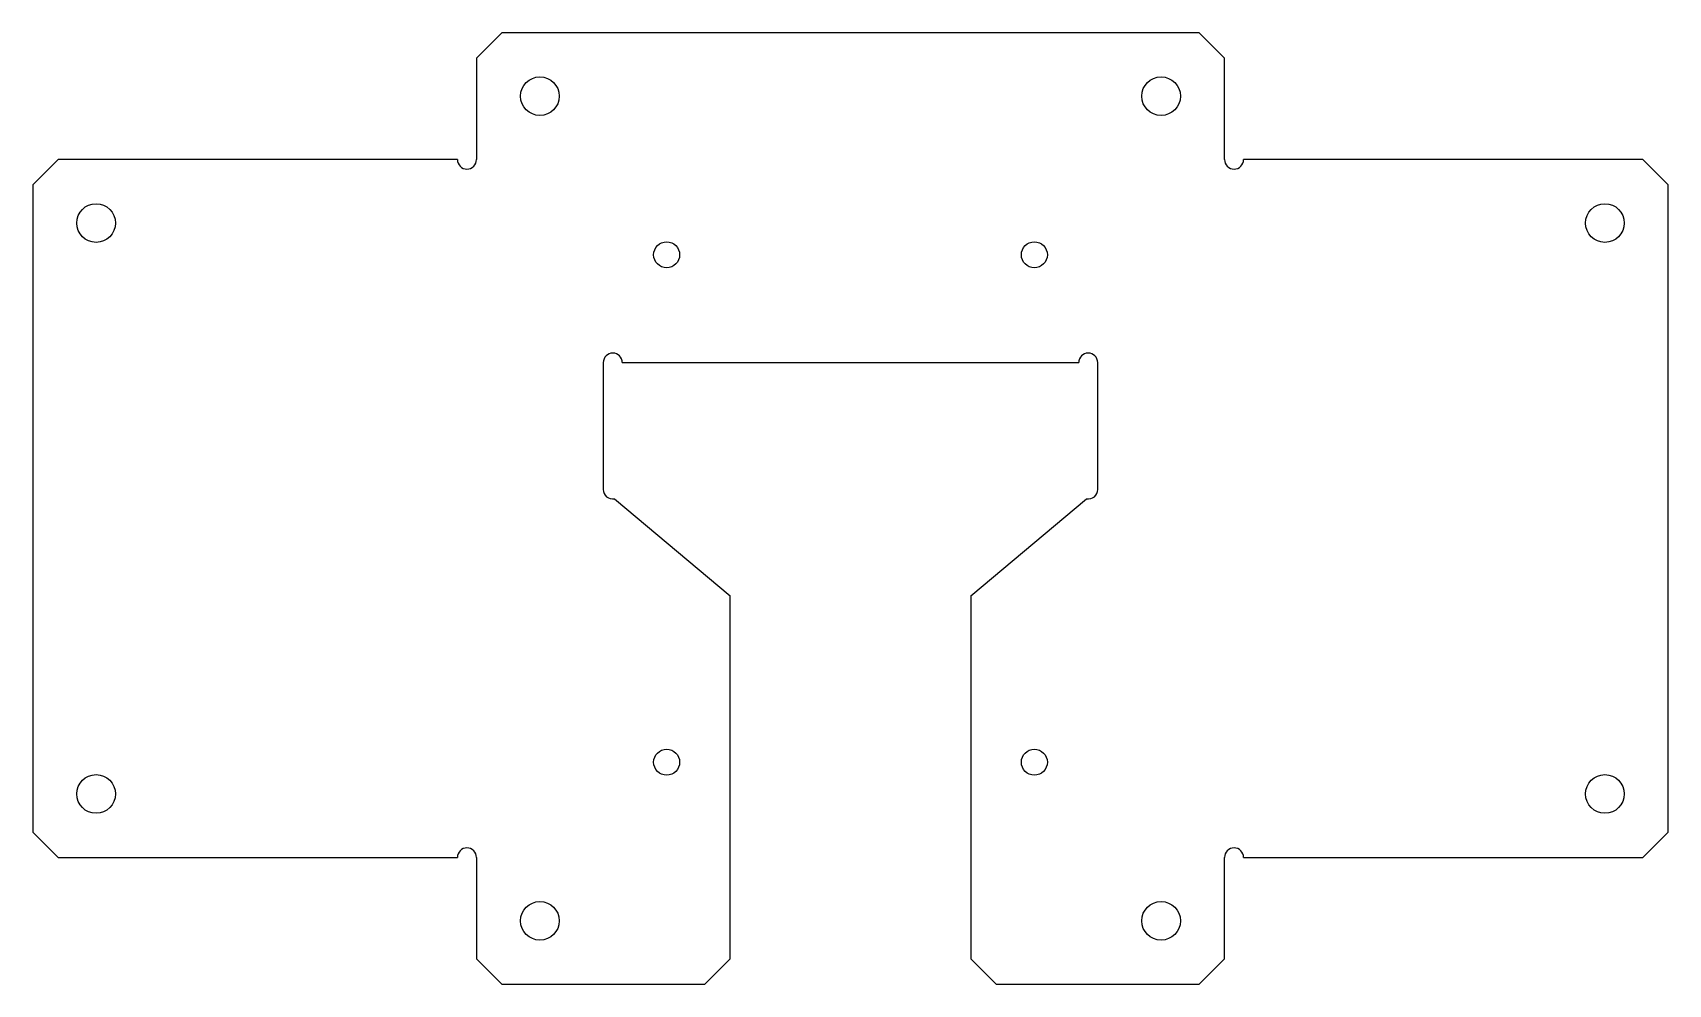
# Model space of a CAD drawing. Header units: millimetres. Extents: x -129 to 129, y -98 to 52.
import ezdxf

# ---------------------------------------------------------------- set-up
doc = ezdxf.new("R2010")
doc.units = ezdxf.units.MM

msp = doc.modelspace()

# ---------------------------------------------------------------- linework, layer by layer
at = {"color": 7, "linetype": 'Continuous', "lineweight": 25}
for p, q in [((-55, 52), (-59, 48)), ((55, 52), (-55, 52)), ((59, 48), (55, 52)), ((-59, 48), (-59, 32)), ((59, 32), (59, 48)), ((-125, 32), (-129, 28)), ((-62, 32), (-125, 32)), ((125, 32), (62, 32)), ((129, 28), (125, 32)), ((-129, 28), (-129, -74)), ((129, -74), (129, 28)), ((-36, 0), (36, 0)), ((-39, 0), (-39, -20)), ((39, -20), (39, 0)), ((-37.24, -21.48), (-19, -36.78)), ((19, -36.78), (37.24, -21.48)), ((-19, -94), (-19, -36.78)), ((19, -36.78), (19, -94)), ((-129, -74), (-125, -78)), ((125, -78), (129, -74)), ((-125, -78), (-62, -78)), ((-59, -78), (-59, -94)), ((59, -94), (59, -78)), ((62, -78), (125, -78)), ((-59, -94), (-55, -98)), ((-23, -98), (-19, -94)), ((19, -94), (23, -98)), ((55, -98), (59, -94)), ((-55, -98), (-23, -98)), ((23, -98), (55, -98))]:
    msp.add_line(p, q, dxfattribs=at)
for centre, radius in [((-49, 42), 3.05), ((49, 42), 3.05), ((-119, 22), 3.05), ((119, 22), 3.05), ((-29, 17), 2.05), ((29, 17), 2.05), ((-29, -63), 2.05), ((29, -63), 2.05), ((-119, -68), 3.05), ((119, -68), 3.05), ((-49, -88), 3.05), ((49, -88), 3.05)]:
    msp.add_circle(centre, radius, dxfattribs=at)
for centre, start, end in [((-60.5, 32), 180, 0), ((60.5, 32), 180, 0), ((-37.5, 0), 0, 180), ((37.5, 0), 0, 180), ((-37.5, -20), 180, 280), ((37.5, -20), 260, 0), ((-60.5, -78), 0, 180), ((60.5, -78), 0, 180)]:
    msp.add_arc(centre, 1.5, start, end, dxfattribs=at)

doc.saveas('drawing.dxf')
